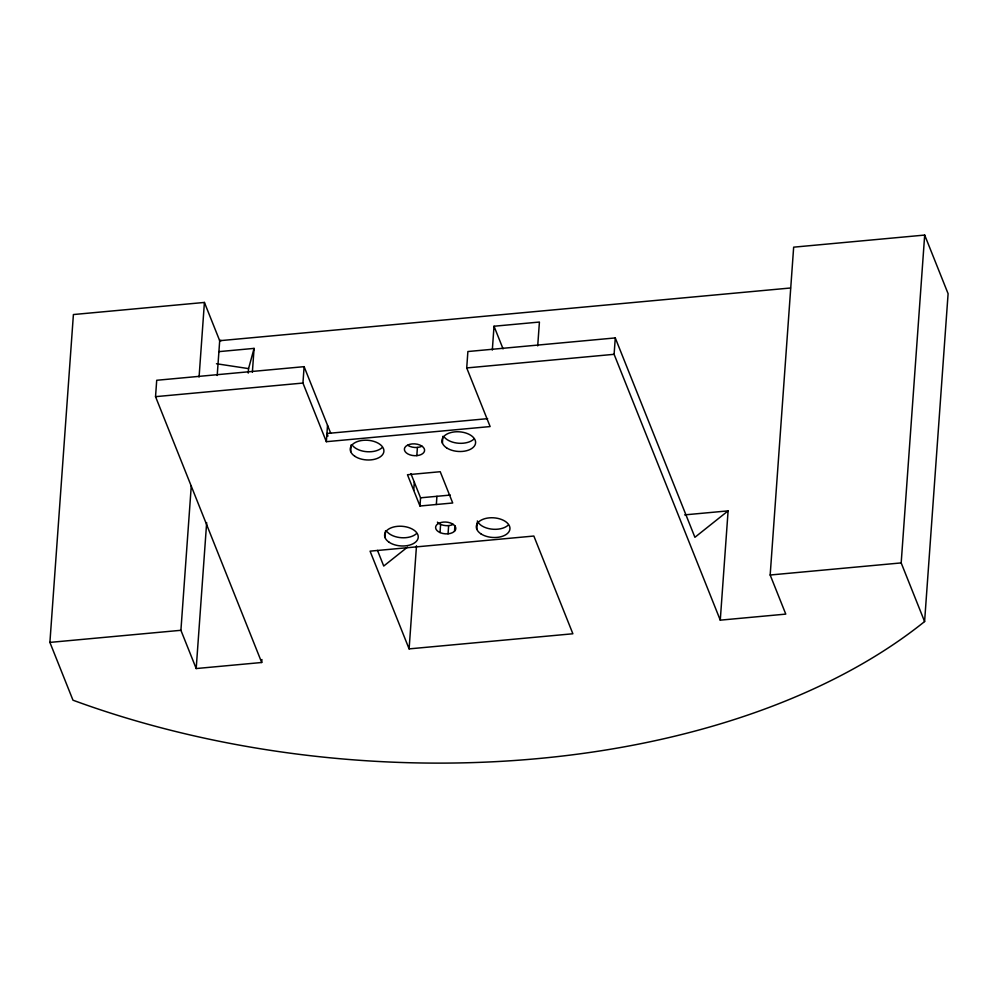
<?xml version="1.0" encoding="UTF-8"?>
<svg xmlns="http://www.w3.org/2000/svg" width="998" height="998" viewBox="0 0 998 998"><rect width="100%" height="100%" fill="white"/><g stroke="black" fill="none" stroke-linecap="round" stroke-linejoin="round"><path stroke-width="1.5" d="M191.279 485.789L180.912 630.299L196.194 668.548L261.701 662.497L155.538 396.668L156.711 380.275L304.116 366.665L302.943 383.057L326.358 441.69L490.13 426.57L466.715 367.938L467.887 351.533L615.279 337.923L614.107 354.315L720.269 620.157L785.775 614.107L770.169 575.01L793.66 247.167L924.684 235.066L948.1 293.699L924.597 621.554A654.339 381.835 4.1 0 1 72.979 700.197L49.9 642.4L73.403 314.545L204.415 302.444L219.697 340.705L217.202 375.473M199.076 377.032L204.415 302.444M196.194 668.548L206.661 522.603M248.24 373.09L248.564 368.611L254.078 348.389L218.911 351.633M252.369 372.229L254.078 348.389M261.701 662.497L261.913 659.516M326.358 441.69L327.531 425.298M350.697 451.607L351.184 444.784M385.041 537.61L385.527 530.786M413.721 490.38L414.307 482.184M416.827 455.637A10.117 5.901 4.1 0 0 421.83 446.056L419.784 444.983A10.117 5.901 4.1 0 0 405.887 446.268L404.801 447.628A10.117 5.901 4.1 0 0 416.827 455.637L417.414 447.441M409.105 648.887L370.071 551.158L533.843 536.038L572.877 633.767L409.105 648.887L416.49 545.769M419.971 506.011L407.471 474.736L440.23 471.717L452.718 502.992L419.971 506.011L420.557 497.815L410.902 473.651M436.338 504.501L436.937 496.305M442.401 443.137L442.887 436.313M440.018 532.533L440.605 524.337M448.052 533.818L448.638 525.622M454.527 531.198L454.913 525.734M476.757 529.14L477.244 522.316M492.313 350.073L494.022 326.234L539.419 322.042L537.71 345.882M720.269 620.157L728.103 510.876L684.653 514.881M924.597 621.554L901.182 562.909L924.684 235.066M407.446 547.166L383.731 566.041L377.494 550.397M728.103 510.876L694.907 537.298L615.279 337.923M219.697 340.705L790.491 287.998M155.538 396.668L302.943 383.057M466.715 367.938L614.107 354.315M487.623 418.661L326.945 433.494L327.98 436.101M420.557 497.815L450.335 495.07M770.169 575.01L901.182 562.909M49.9 642.4L180.912 630.299M216.466 363.746L248.564 368.611M219.51 340.256L221.369 340.555M494.022 326.234L503.067 348.876M304.116 366.665L330.65 433.12M508.057 525.272A16.866 9.843 4.1 0 1 491.053 529.04A16.866 9.843 4.1 0 1 477.343 520.944M453.242 524.387A10.117 5.901 4.1 0 1 441.004 524.549L438.958 523.476A10.117 5.901 4.1 0 1 437.411 522.154M416.341 533.743A16.866 9.843 4.1 0 1 387.199 531.897M473.713 439.27A16.866 9.843 4.1 0 1 444.559 437.423M422.017 446.193A10.117 5.901 4.1 0 1 407.733 445.295M381.997 447.74A16.866 9.843 4.1 0 1 352.843 445.894M455.387 530.1L454.315 531.46A10.117 5.901 4.1 0 1 440.417 532.745L438.371 531.672A10.117 5.901 4.1 0 1 443.374 522.091A10.117 5.901 4.1 0 1 455.387 530.1M480.899 533.83A16.866 9.843 4.1 0 0 509.267 531.21A16.866 9.843 4.1 0 0 489.22 517.862A16.866 9.843 4.1 0 0 480.899 533.83M389.183 542.301A16.866 9.843 4.1 0 0 417.551 539.681A16.866 9.843 4.1 0 0 397.516 526.333A16.866 9.843 4.1 0 0 389.183 542.301M446.555 447.828A16.866 9.843 4.1 0 0 474.911 445.208A16.866 9.843 4.1 0 0 454.876 431.86A16.866 9.843 4.1 0 0 446.555 447.828M354.839 456.298A16.866 9.843 4.1 0 0 383.207 453.678A16.866 9.843 4.1 0 0 363.16 440.318A16.866 9.843 4.1 0 0 354.839 456.298"/></g></svg>
